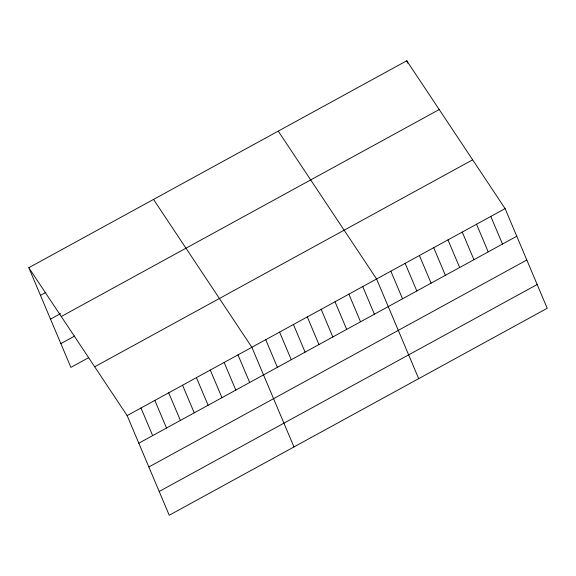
<?xml version="1.0" encoding="UTF-8"?>
<svg xmlns="http://www.w3.org/2000/svg" width="576" height="576" viewBox="0 0 576 576"><rect width="100%" height="100%" fill="white"/><g stroke="black" fill="none" stroke-linecap="round" stroke-linejoin="round"><path stroke-width="0.86" d="M28.8 267.718L406.764 60.754L505.102 208.613L547.2 308.282L169.236 515.246L127.138 415.577L28.8 267.718L70.898 367.387L88.61 357.689M40.471 295.344L45.857 292.392M50.515 319.118L60.523 313.639M61.25 316.512L439.214 109.548M60.862 343.613L74.722 336.024M94.687 366.782L472.651 159.818M127.138 415.577L505.102 208.613M138.809 443.203L516.766 236.239M148.846 466.978L526.81 260.014M159.192 491.472L537.156 284.508M278.258 131.119L376.589 278.978L418.694 378.648M153.526 199.418L251.863 347.278L293.962 446.947M490.817 216.432L502.488 244.058M476.539 224.251L488.21 251.878M406.764 60.754L407.794 63.194M462.262 232.07L473.933 259.697M447.984 239.89L459.655 267.516M433.706 247.709L445.378 275.335M419.429 255.528L431.1 283.154M405.151 263.347L416.822 290.974M390.866 271.166L402.538 298.793M362.729 286.567L374.4 314.201M348.876 294.156L360.547 321.79M335.016 301.745L346.687 329.378M321.156 309.334L332.827 336.967M307.296 316.922L318.967 344.556M293.436 324.511L305.107 352.145M279.583 332.1L291.254 359.734M265.723 339.689L277.394 367.322M238.003 354.866L249.674 382.5M224.143 362.455L235.814 390.089M210.29 370.044L221.954 397.678M196.43 377.633L208.102 405.266M182.57 385.222L194.242 412.848M168.71 392.81L180.382 420.437M154.85 400.399L166.522 428.026M140.99 407.988L152.662 435.614"/></g></svg>
